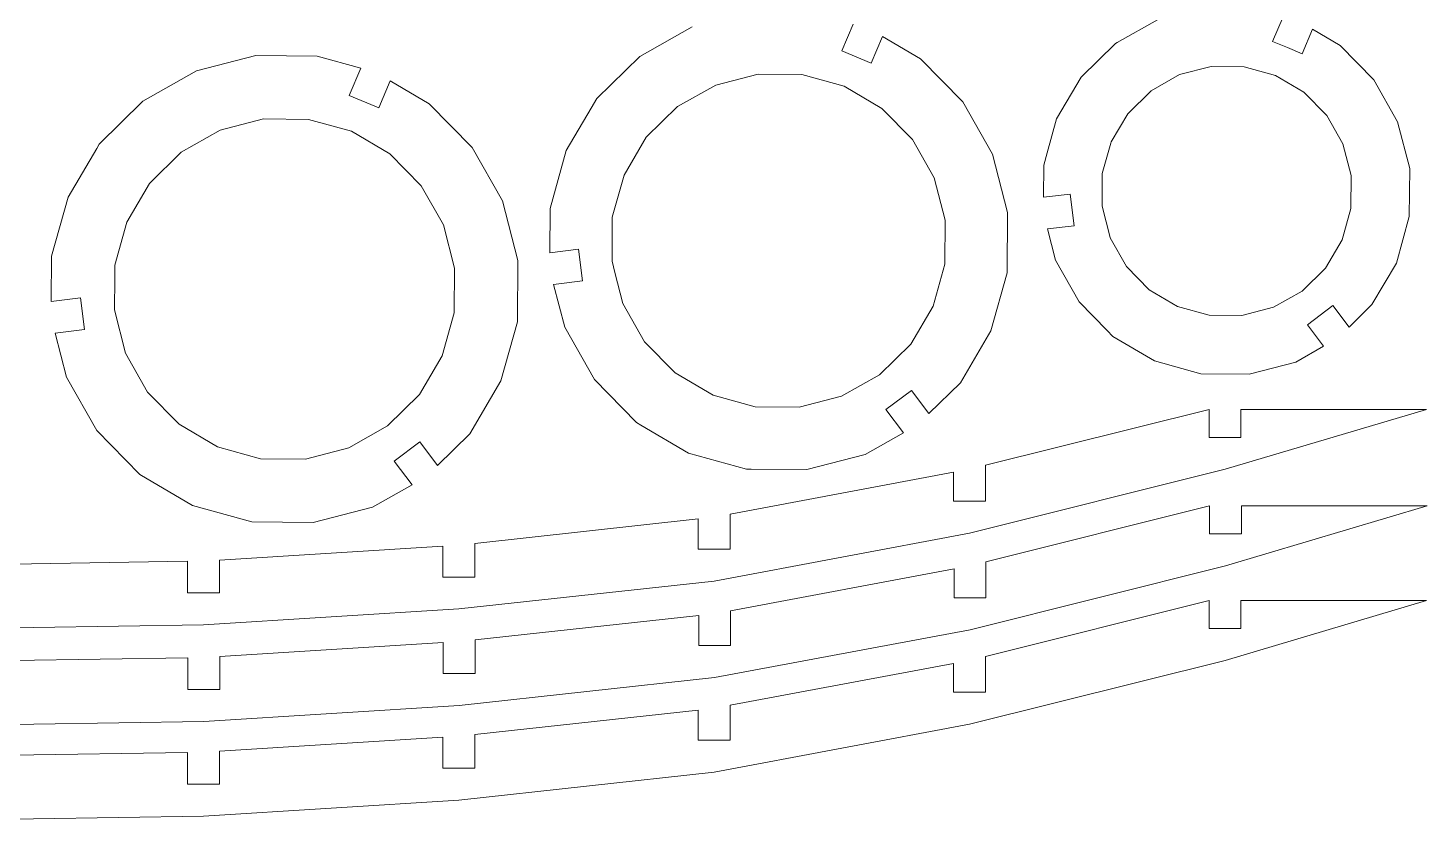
# Model space of a CAD drawing. Header units: millimetres. Extents: x -140 to 142, y -141 to 140.
# Drawn here: x 10.8 to 141.5, y 3 to 77 of the extents above; entities that cross this region are included whole.
import ezdxf

# ---------------------------------------------------------------- set-up
doc = ezdxf.new("R2010")
doc.units = ezdxf.units.MM
doc.header["$MEASUREMENT"] = 0
doc.layers.add('Layer 1', color=7, linetype='Continuous')

msp = doc.modelspace()

# ---------------------------------------------------------------- linework, layer by layer
at = {"layer": 'Layer 1', "lineweight": 20}
for points in [[(8.6722, 76.3376), (8.6722, 76.3376), (11.4374, 79.9413), (11.4374, 79.9413)], [(86.8291, 74.8638), (86.8291, 74.8638), (87.8908, 77.3648), (87.8908, 77.3648)], [(116.3186, 77.7588), (116.3186, 77.7588), (112.5465, 75.6246), (112.5465, 75.6246)], [(127.0892, 75.7377), (127.0892, 75.7377), (128.0689, 78.0458), (128.0689, 78.0458)], [(72.8405, 77.1067), (72.8405, 77.1067), (67.942, 74.3353), (67.942, 74.3353)], [(90.6369, 76.1991), (90.6369, 76.1991), (89.5753, 73.6981), (89.5753, 73.6981)], [(94.1899, 74.1063), (94.1899, 74.1063), (90.6369, 76.1991), (90.6369, 76.1991)], [(130.815, 76.8799), (130.815, 76.8799), (129.8354, 74.5721), (129.8354, 74.5721)], [(133.3981, 75.3585), (133.3981, 75.3585), (130.815, 76.8799), (130.815, 76.8799)], [(89.5753, 73.6981), (89.5753, 73.6981), (86.8291, 74.8638), (86.8291, 74.8638)], [(112.3998, 75.5418), (112.3998, 75.5418), (109.1884, 72.3859), (109.1884, 72.3859)], [(112.5465, 75.6246), (112.5465, 75.6246), (112.3998, 75.5418), (112.3998, 75.5418)], [(128.4623, 75.1548), (128.4623, 75.1548), (127.0892, 75.7377), (127.0892, 75.7377)], [(129.8354, 74.5721), (129.8354, 74.5721), (128.4623, 75.1548), (128.4623, 75.1548)], [(136.554, 72.1471), (136.554, 72.1471), (133.3981, 75.3585), (133.3981, 75.3585)], [(32.0612, 74.4141), (32.0612, 74.4141), (26.5063, 72.9775), (26.5063, 72.9775)], [(37.7986, 74.364), (37.7986, 74.364), (32.0612, 74.4141), (32.0612, 74.4141)], [(41.8777, 73.2328), (41.8777, 73.2328), (37.7986, 74.364), (37.7986, 74.364)], [(40.7978, 70.6888), (40.7978, 70.6888), (41.8777, 73.2328), (41.8777, 73.2328)], [(67.942, 74.3353), (67.942, 74.3353), (63.9278, 70.3905), (63.9278, 70.3905)], [(98.1347, 70.092), (98.1347, 70.092), (94.1899, 74.1063), (94.1899, 74.1063)], [(118.3878, 72.6371), (118.3878, 72.6371), (121.3508, 73.4036), (121.3508, 73.4036)], [(121.3508, 73.4036), (121.3508, 73.4036), (124.4112, 73.3767), (124.4112, 73.3767)], [(124.4112, 73.3767), (124.4112, 73.3767), (127.3603, 72.5589), (127.3603, 72.5589)], [(26.5063, 72.9775), (26.5063, 72.9775), (21.5125, 70.1521), (21.5125, 70.1521)], [(44.6239, 72.0671), (44.6239, 72.0671), (43.544, 69.5231), (43.544, 69.5231)], [(48.2712, 69.9186), (48.2712, 69.9186), (44.6239, 72.0671), (44.6239, 72.0671)], [(75.0407, 71.661), (75.0407, 71.661), (79.0051, 72.6862), (79.0051, 72.6862)], [(79.0051, 72.6862), (79.0051, 72.6862), (83.0997, 72.6505), (83.0997, 72.6505)], [(83.0997, 72.6505), (83.0997, 72.6505), (87.0456, 71.5562), (87.0456, 71.5562)], [(109.1884, 72.3859), (109.1884, 72.3859), (106.9032, 68.5065), (106.9032, 68.5065)], [(115.7241, 71.1302), (115.7241, 71.1302), (118.3878, 72.6371), (118.3878, 72.6371)], [(127.3603, 72.5589), (127.3603, 72.5589), (129.9973, 71.0056), (129.9973, 71.0056)], [(138.7711, 68.2282), (138.7711, 68.2282), (136.554, 72.1471), (136.554, 72.1471)], [(43.544, 69.5231), (43.544, 69.5231), (40.7978, 70.6888), (40.7978, 70.6888)], [(71.4673, 69.6446), (71.4673, 69.6446), (75.0407, 71.661), (75.0407, 71.661)], [(87.0456, 71.5562), (87.0456, 71.5562), (90.5739, 69.4779), (90.5739, 69.4779)], [(113.5413, 68.985), (113.5413, 68.985), (115.7241, 71.1302), (115.7241, 71.1302)], [(129.9973, 71.0056), (129.9973, 71.0056), (132.1424, 68.8228), (132.1424, 68.8228)], [(21.5125, 70.1521), (21.5125, 70.1521), (17.4202, 66.1306), (17.4202, 66.1306)], [(52.2928, 65.8263), (52.2928, 65.8263), (48.2712, 69.9186), (48.2712, 69.9186)], [(63.4108, 69.5129), (63.4108, 69.5129), (61.0713, 65.5412), (61.0713, 65.5412)], [(63.9278, 70.3905), (63.9278, 70.3905), (63.4108, 69.5129), (63.4108, 69.5129)], [(68.5466, 66.7745), (68.5466, 66.7745), (71.4673, 69.6446), (71.4673, 69.6446)], [(90.5739, 69.4779), (90.5739, 69.4779), (93.444, 66.5573), (93.444, 66.5573)], [(100.9061, 65.1936), (100.9061, 65.1936), (98.1347, 70.092), (98.1347, 70.092)], [(28.7415, 67.4453), (28.7415, 67.4453), (32.7883, 68.4919), (32.7883, 68.4919)], [(32.7883, 68.4919), (32.7883, 68.4919), (36.9682, 68.4554), (36.9682, 68.4554)], [(36.9682, 68.4554), (36.9682, 68.4554), (40.9961, 67.3383), (40.9961, 67.3383)], [(106.9032, 68.5065), (106.9032, 68.5065), (106.0181, 65.3146), (106.0181, 65.3146)], [(111.988, 66.348), (111.988, 66.348), (113.5413, 68.985), (113.5413, 68.985)], [(132.1424, 68.8228), (132.1424, 68.8228), (133.6495, 66.159), (133.6495, 66.159)], [(139.8984, 63.8693), (139.8984, 63.8693), (138.7711, 68.2282), (138.7711, 68.2282)], [(25.0931, 65.387), (25.0931, 65.387), (28.7415, 67.4453), (28.7415, 67.4453)], [(40.9961, 67.3383), (40.9961, 67.3383), (44.5978, 65.2168), (44.5978, 65.2168)], [(66.4683, 63.2463), (66.4683, 63.2463), (68.5466, 66.7745), (68.5466, 66.7745)], [(17.1865, 65.7339), (17.1865, 65.7339), (14.5081, 61.1869), (14.5081, 61.1869)], [(17.4202, 66.1306), (17.4202, 66.1306), (17.1865, 65.7339), (17.1865, 65.7339)], [(22.1118, 62.4572), (22.1118, 62.4572), (25.0931, 65.387), (25.0931, 65.387)], [(55.1181, 60.8325), (55.1181, 60.8325), (52.2928, 65.8263), (52.2928, 65.8263)], [(61.0713, 65.5412), (61.0713, 65.5412), (59.5672, 60.1178), (59.5672, 60.1178)], [(93.444, 66.5573), (93.444, 66.5573), (95.4603, 62.9933), (95.4603, 62.9933)], [(111.1701, 63.3988), (111.1701, 63.3988), (111.9513, 66.2159), (111.9513, 66.2159)], [(111.9513, 66.2159), (111.9513, 66.2159), (111.988, 66.348), (111.988, 66.348)], [(133.6495, 66.159), (133.6495, 66.159), (134.4158, 63.1961), (134.4158, 63.1961)], [(44.5978, 65.2168), (44.5978, 65.2168), (47.5276, 62.2354), (47.5276, 62.2354)], [(102.3153, 59.7447), (102.3153, 59.7447), (100.9061, 65.1936), (100.9061, 65.1936)], [(105.7, 64.1678), (105.7, 64.1678), (105.6738, 61.17), (105.6738, 61.17)], [(106.0181, 65.3146), (106.0181, 65.3146), (105.7, 64.1678), (105.7, 64.1678)], [(65.374, 59.3004), (65.374, 59.3004), (66.4683, 63.2463), (66.4683, 63.2463)], [(95.4603, 62.9933), (95.4603, 62.9933), (96.4856, 59.0289), (96.4856, 59.0289)], [(111.1434, 60.3386), (111.1434, 60.3386), (111.1701, 63.3988), (111.1701, 63.3988)], [(134.4158, 63.1961), (134.4158, 63.1961), (134.3891, 60.1358), (134.3891, 60.1358)], [(139.8591, 59.3669), (139.8591, 59.3669), (139.8984, 63.8693), (139.8984, 63.8693)], [(19.9902, 58.8556), (19.9902, 58.8556), (22.1118, 62.4572), (22.1118, 62.4572)], [(47.5276, 62.2354), (47.5276, 62.2354), (49.5859, 58.5973), (49.5859, 58.5973)], [(105.6738, 61.17), (105.6738, 61.17), (108.1624, 61.4755), (108.1624, 61.4755)], [(108.1624, 61.4755), (108.1624, 61.4755), (108.526, 58.5144), (108.526, 58.5144)], [(14.5081, 61.1869), (14.5081, 61.1869), (12.9748, 55.6579), (12.9748, 55.6579)], [(56.5547, 55.2776), (56.5547, 55.2776), (55.1181, 60.8325), (55.1181, 60.8325)], [(111.8968, 57.4254), (111.8968, 57.4254), (111.1434, 60.3386), (111.1434, 60.3386)], [(18.8732, 54.8276), (18.8732, 54.8276), (19.9902, 58.8556), (19.9902, 58.8556)], [(59.5672, 60.1178), (59.5672, 60.1178), (59.5312, 55.9944), (59.5312, 55.9944)], [(65.374, 58.2147), (65.374, 58.2147), (65.374, 59.3004), (65.374, 59.3004)], [(96.4856, 59.0289), (96.4856, 59.0289), (96.4499, 54.9343), (96.4499, 54.9343)], [(102.2662, 54.1169), (102.2662, 54.1169), (102.3153, 59.7447), (102.3153, 59.7447)], [(134.3891, 60.1358), (134.3891, 60.1358), (133.5712, 57.1866), (133.5712, 57.1866)], [(138.6559, 55.0282), (138.6559, 55.0282), (139.8591, 59.3669), (139.8591, 59.3669)], [(49.5859, 58.5973), (49.5859, 58.5973), (50.6325, 54.5505), (50.6325, 54.5505)], [(65.3478, 55.2057), (65.3478, 55.2057), (65.374, 58.2147), (65.374, 58.2147)], [(108.526, 58.5144), (108.526, 58.5144), (106.0374, 58.2088), (106.0374, 58.2088)], [(106.0374, 58.2088), (106.0374, 58.2088), (106.788, 55.3064), (106.788, 55.3064)], [(59.5312, 55.9944), (59.5312, 55.9944), (62.228, 56.3255), (62.228, 56.3255)], [(62.228, 56.3255), (62.228, 56.3255), (62.5916, 53.3644), (62.5916, 53.3644)], [(111.9097, 57.3756), (111.9097, 57.3756), (111.8968, 57.4254), (111.8968, 57.4254)], [(113.4167, 54.7118), (113.4167, 54.7118), (111.9097, 57.3756), (111.9097, 57.3756)], [(133.5712, 57.1866), (133.5712, 57.1866), (132.0179, 54.5496), (132.0179, 54.5496)], [(12.9748, 55.6579), (12.9748, 55.6579), (12.9379, 51.425), (12.9379, 51.425)], [(56.5046, 49.5402), (56.5046, 49.5402), (56.5547, 55.2776), (56.5547, 55.2776)], [(65.6255, 54.1319), (65.6255, 54.1319), (65.3478, 55.2057), (65.3478, 55.2057)], [(96.4499, 54.9343), (96.4499, 54.9343), (95.3556, 50.9884), (95.3556, 50.9884)], [(106.788, 55.3064), (106.788, 55.3064), (109.0052, 51.3875), (109.0052, 51.3875)], [(136.3707, 51.1487), (136.3707, 51.1487), (138.6559, 55.0282), (138.6559, 55.0282)], [(18.8469, 50.6477), (18.8469, 50.6477), (18.8732, 53.6567), (18.8732, 53.6567)], [(18.8732, 53.6567), (18.8732, 53.6567), (18.8732, 54.8276), (18.8732, 54.8276)], [(50.6325, 54.5505), (50.6325, 54.5505), (50.596, 50.3706), (50.596, 50.3706)], [(66.373, 51.2413), (66.373, 51.2413), (65.6255, 54.1319), (65.6255, 54.1319)], [(100.7621, 48.6934), (100.7621, 48.6934), (102.2662, 54.1169), (102.2662, 54.1169)], [(115.5618, 52.5291), (115.5618, 52.5291), (113.4167, 54.7118), (113.4167, 54.7118)], [(132.0179, 54.5496), (132.0179, 54.5496), (129.835, 52.4045), (129.835, 52.4045)], [(62.5916, 53.3644), (62.5916, 53.3644), (59.8948, 53.0333), (59.8948, 53.0333)], [(59.8948, 53.0333), (59.8948, 53.0333), (60.9273, 49.0411), (60.9273, 49.0411)], [(118.1988, 50.9758), (118.1988, 50.9758), (115.5618, 52.5291), (115.5618, 52.5291)], [(129.835, 52.4045), (129.835, 52.4045), (127.1713, 50.8973), (127.1713, 50.8973)], [(12.9379, 51.425), (12.9379, 51.425), (15.6809, 51.7618), (15.6809, 51.7618)], [(15.6809, 51.7618), (15.6809, 51.7618), (16.0445, 48.8007), (16.0445, 48.8007)], [(68.3894, 47.6774), (68.3894, 47.6774), (66.373, 51.2413), (66.373, 51.2413)], [(109.0052, 51.3875), (109.0052, 51.3875), (111.6214, 48.7253), (111.6214, 48.7253)], [(131.5322, 50.1522), (131.5322, 50.1522), (132.7235, 51.0499), (132.7235, 51.0499)], [(132.7235, 51.0499), (132.7235, 51.0499), (134.2324, 49.0474), (134.2324, 49.0474)], [(134.2324, 49.0474), (134.2324, 49.0474), (136.3707, 51.1487), (136.3707, 51.1487)], [(19.8935, 46.6008), (19.8935, 46.6008), (18.8469, 50.6477), (18.8469, 50.6477)], [(50.596, 50.3706), (50.596, 50.3706), (49.479, 46.3426), (49.479, 46.3426)], [(95.3556, 50.9884), (95.3556, 50.9884), (93.2773, 47.4602), (93.2773, 47.4602)], [(121.148, 50.1577), (121.148, 50.1577), (118.1988, 50.9758), (118.1988, 50.9758)], [(124.2083, 50.1311), (124.2083, 50.1311), (121.148, 50.1577), (121.148, 50.1577)], [(127.1713, 50.8973), (127.1713, 50.8973), (124.2083, 50.1311), (124.2083, 50.1311)], [(130.3409, 49.2543), (130.3409, 49.2543), (131.5322, 50.1522), (131.5322, 50.1522)], [(16.0445, 48.8007), (16.0445, 48.8007), (13.3014, 48.4639), (13.3014, 48.4639)], [(13.3014, 48.4639), (13.3014, 48.4639), (14.3613, 44.3657), (14.3613, 44.3657)], [(54.9713, 44.0113), (54.9713, 44.0113), (56.5046, 49.5402), (56.5046, 49.5402)], [(60.9273, 49.0411), (60.9273, 49.0411), (63.6987, 44.1426), (63.6987, 44.1426)], [(97.9056, 43.8441), (97.9056, 43.8441), (100.7621, 48.6934), (100.7621, 48.6934)], [(111.6214, 48.7253), (111.6214, 48.7253), (112.161, 48.1761), (112.161, 48.1761)], [(131.8498, 47.2521), (131.8498, 47.2521), (130.3409, 49.2543), (130.3409, 49.2543)], [(71.2595, 44.7567), (71.2595, 44.7567), (68.3894, 47.6774), (68.3894, 47.6774)], [(93.2773, 47.4602), (93.2773, 47.4602), (90.3567, 44.5901), (90.3567, 44.5901)], [(112.161, 48.1761), (112.161, 48.1761), (116.0405, 45.8911), (116.0405, 45.8911)], [(129.2406, 45.7759), (129.2406, 45.7759), (131.8498, 47.2521), (131.8498, 47.2521)], [(21.9518, 42.9628), (21.9518, 42.9628), (19.8935, 46.6008), (19.8935, 46.6008)], [(49.479, 46.3426), (49.479, 46.3426), (47.3574, 42.741), (47.3574, 42.741)], [(116.0405, 45.8911), (116.0405, 45.8911), (120.3792, 44.6878), (120.3792, 44.6878)], [(124.8815, 44.6484), (124.8815, 44.6484), (129.2406, 45.7759), (129.2406, 45.7759)], [(74.7878, 42.6784), (74.7878, 42.6784), (71.2595, 44.7567), (71.2595, 44.7567)], [(90.3567, 44.5901), (90.3567, 44.5901), (86.7927, 42.5737), (86.7927, 42.5737)], [(120.3792, 44.6878), (120.3792, 44.6878), (124.8815, 44.6484), (124.8815, 44.6484)], [(14.3613, 44.3657), (14.3613, 44.3657), (17.1866, 39.3719), (17.1866, 39.3719)], [(52.0592, 39.0676), (52.0592, 39.0676), (54.9713, 44.0113), (54.9713, 44.0113)], [(63.6987, 44.1426), (63.6987, 44.1426), (67.6435, 40.1284), (67.6435, 40.1284)], [(94.9645, 40.9539), (94.9645, 40.9539), (97.9056, 43.8441), (97.9056, 43.8441)], [(24.8817, 39.9814), (24.8817, 39.9814), (21.9518, 42.9628), (21.9518, 42.9628)], [(47.3574, 42.741), (47.3574, 42.741), (44.3761, 39.8112), (44.3761, 39.8112)], [(78.7337, 41.5841), (78.7337, 41.5841), (74.7878, 42.6784), (74.7878, 42.6784)], [(86.7927, 42.5737), (86.7927, 42.5737), (82.8283, 41.5484), (82.8283, 41.5484)], [(90.9468, 41.3284), (90.9468, 41.3284), (93.3294, 43.1238), (93.3294, 43.1238)], [(93.3294, 43.1238), (93.3294, 43.1238), (94.9645, 40.9539), (94.9645, 40.9539)], [(82.8283, 41.5484), (82.8283, 41.5484), (78.7337, 41.5841), (78.7337, 41.5841)], [(92.5819, 39.1584), (92.5819, 39.1584), (90.9468, 41.3284), (90.9468, 41.3284)], [(100.2603, 36.1255), (100.2603, 36.1255), (121.1436, 41.3464), (121.1436, 41.3464)], [(121.1436, 41.3464), (121.1436, 41.3464), (121.1436, 38.736), (121.1436, 38.736)], [(141.4774, 41.3464), (141.4774, 41.3464), (122.6353, 35.7526), (122.6353, 35.7526)], [(124.127, 38.736), (124.127, 38.736), (124.127, 41.3464), (124.127, 41.3464)], [(124.127, 41.3464), (124.127, 41.3464), (141.4774, 41.3464), (141.4774, 41.3464)], [(17.1866, 39.3719), (17.1866, 39.3719), (21.2082, 35.2795), (21.2082, 35.2795)], [(28.4833, 37.8598), (28.4833, 37.8598), (24.8817, 39.9814), (24.8817, 39.9814)], [(44.3761, 39.8112), (44.3761, 39.8112), (40.738, 37.7529), (40.738, 37.7529)], [(67.6435, 40.1284), (67.6435, 40.1284), (68.0566, 39.885), (68.0566, 39.885)], [(68.0566, 39.885), (68.0566, 39.885), (72.4928, 37.2719), (72.4928, 37.2719)], [(44.9942, 36.5123), (44.9942, 36.5123), (47.3768, 38.3077), (47.3768, 38.3077)], [(47.3768, 38.3077), (47.3768, 38.3077), (49.04, 36.1006), (49.04, 36.1006)], [(49.04, 36.1006), (49.04, 36.1006), (52.0592, 39.0676), (52.0592, 39.0676)], [(88.9929, 37.1279), (88.9929, 37.1279), (92.5819, 39.1584), (92.5819, 39.1584)], [(121.1436, 38.736), (121.1436, 38.736), (124.127, 38.736), (124.127, 38.736)], [(32.5112, 36.7428), (32.5112, 36.7428), (28.4833, 37.8598), (28.4833, 37.8598)], [(36.6911, 36.7063), (36.6911, 36.7063), (32.5112, 36.7428), (32.5112, 36.7428)], [(40.738, 37.7529), (40.738, 37.7529), (36.6911, 36.7063), (36.6911, 36.7063)], [(72.4928, 37.2719), (72.4928, 37.2719), (77.9162, 35.7679), (77.9162, 35.7679)], [(83.5441, 35.7187), (83.5441, 35.7187), (88.9929, 37.1279), (88.9929, 37.1279)], [(46.6574, 34.3052), (46.6574, 34.3052), (44.9942, 36.5123), (44.9942, 36.5123)], [(76.3935, 31.5573), (76.3935, 31.5573), (97.2769, 35.4729), (97.2769, 35.4729)], [(77.9162, 35.7679), (77.9162, 35.7679), (78.3659, 35.7639), (78.3659, 35.7639)], [(78.3659, 35.7639), (78.3659, 35.7639), (83.5441, 35.7187), (83.5441, 35.7187)], [(97.2769, 35.4729), (97.2769, 35.4729), (97.2769, 32.7693), (97.2769, 32.7693)], [(122.6353, 35.7526), (122.6353, 35.7526), (98.7686, 29.7859), (98.7686, 29.7859)], [(100.2603, 32.7693), (100.2603, 32.7693), (100.2603, 36.1255), (100.2603, 36.1255)], [(21.2082, 35.2795), (21.2082, 35.2795), (26.1519, 32.3675), (26.1519, 32.3675)], [(42.9731, 32.2207), (42.9731, 32.2207), (46.6574, 34.3052), (46.6574, 34.3052)], [(97.2769, 32.7693), (97.2769, 32.7693), (100.2603, 32.7693), (100.2603, 32.7693)], [(26.1519, 32.3675), (26.1519, 32.3675), (31.6808, 30.8342), (31.6808, 30.8342)], [(37.4182, 30.7841), (37.4182, 30.7841), (42.9731, 32.2207), (42.9731, 32.2207)], [(76.3935, 28.2943), (76.3935, 28.2943), (76.3935, 31.5573), (76.3935, 31.5573)], [(100.2977, 27.1044), (100.2977, 27.1044), (121.181, 32.3252), (121.181, 32.3252)], [(121.181, 32.3252), (121.181, 32.3252), (121.181, 29.7148), (121.181, 29.7148)], [(141.5148, 32.3252), (141.5148, 32.3252), (122.6727, 26.7315), (122.6727, 26.7315)], [(124.1644, 29.7148), (124.1644, 29.7148), (124.1644, 32.3252), (124.1644, 32.3252)], [(124.1644, 32.3252), (124.1644, 32.3252), (141.5148, 32.3252), (141.5148, 32.3252)], [(31.6808, 30.8342), (31.6808, 30.8342), (37.4182, 30.7841), (37.4182, 30.7841)], [(52.5268, 28.8303), (52.5268, 28.8303), (73.4102, 31.1145), (73.4102, 31.1145)], [(73.4102, 31.1145), (73.4102, 31.1145), (73.4102, 28.2943), (73.4102, 28.2943)], [(52.5268, 25.6839), (52.5268, 25.6839), (52.5268, 28.8303), (52.5268, 28.8303)], [(98.7686, 29.7859), (98.7686, 29.7859), (74.9019, 25.3109), (74.9019, 25.3109)], [(121.181, 29.7148), (121.181, 29.7148), (124.1644, 29.7148), (124.1644, 29.7148)], [(28.6601, 27.2688), (28.6601, 27.2688), (49.5436, 28.574), (49.5436, 28.574)], [(49.5436, 28.574), (49.5436, 28.574), (49.5436, 25.6839), (49.5436, 25.6839)], [(73.4102, 28.2943), (73.4102, 28.2943), (76.3935, 28.2943), (76.3935, 28.2943)], [(9.2684, 26.8958), (9.2684, 26.8958), (25.6768, 27.1522), (25.6768, 27.1522)], [(25.6768, 27.1522), (25.6768, 27.1522), (25.6768, 24.1922), (25.6768, 24.1922)], [(28.6601, 24.1922), (28.6601, 24.1922), (28.6601, 27.2688), (28.6601, 27.2688)], [(76.4309, 22.5361), (76.4309, 22.5361), (97.3143, 26.4518), (97.3143, 26.4518)], [(97.3143, 26.4518), (97.3143, 26.4518), (97.3143, 23.7481), (97.3143, 23.7481)], [(122.6727, 26.7315), (122.6727, 26.7315), (98.806, 20.7648), (98.806, 20.7648)], [(100.2977, 23.7481), (100.2977, 23.7481), (100.2977, 27.1044), (100.2977, 27.1044)], [(49.5436, 25.6839), (49.5436, 25.6839), (52.5268, 25.6839), (52.5268, 25.6839)], [(74.9019, 25.3109), (74.9019, 25.3109), (51.0351, 22.7005), (51.0351, 22.7005)], [(25.6768, 24.1922), (25.6768, 24.1922), (28.6601, 24.1922), (28.6601, 24.1922)], [(97.3143, 23.7481), (97.3143, 23.7481), (100.2977, 23.7481), (100.2977, 23.7481)], [(51.0351, 22.7005), (51.0351, 22.7005), (27.1685, 21.2089), (27.1685, 21.2089)], [(76.4309, 19.2731), (76.4309, 19.2731), (76.4309, 22.5361), (76.4309, 22.5361)], [(100.2603, 18.2662), (100.2603, 18.2662), (121.1436, 23.487), (121.1436, 23.487)], [(121.1436, 23.487), (121.1436, 23.487), (121.1436, 20.8766), (121.1436, 20.8766)], [(141.4774, 23.487), (141.4774, 23.487), (122.6353, 17.8933), (122.6353, 17.8933)], [(124.127, 20.8766), (124.127, 20.8766), (124.127, 23.487), (124.127, 23.487)], [(124.127, 23.487), (124.127, 23.487), (141.4774, 23.487), (141.4774, 23.487)], [(27.1685, 21.2089), (27.1685, 21.2089), (3.3018, 20.8359), (3.3018, 20.8359)], [(52.5642, 19.8092), (52.5642, 19.8092), (73.4475, 22.0933), (73.4475, 22.0933)], [(73.4475, 22.0933), (73.4475, 22.0933), (73.4475, 19.2731), (73.4475, 19.2731)], [(52.5642, 16.6627), (52.5642, 16.6627), (52.5642, 19.8092), (52.5642, 19.8092)], [(98.806, 20.7648), (98.806, 20.7648), (74.9392, 16.2898), (74.9392, 16.2898)], [(121.1436, 20.8766), (121.1436, 20.8766), (124.127, 20.8766), (124.127, 20.8766)], [(28.6975, 18.2476), (28.6975, 18.2476), (49.5809, 19.5528), (49.5809, 19.5528)], [(49.5809, 19.5528), (49.5809, 19.5528), (49.5809, 16.6627), (49.5809, 16.6627)], [(73.4475, 19.2731), (73.4475, 19.2731), (76.4309, 19.2731), (76.4309, 19.2731)], [(9.3058, 17.8747), (9.3058, 17.8747), (25.7142, 18.1311), (25.7142, 18.1311)], [(25.7142, 18.1311), (25.7142, 18.1311), (25.7142, 15.171), (25.7142, 15.171)], [(28.6975, 15.171), (28.6975, 15.171), (28.6975, 18.2476), (28.6975, 18.2476)], [(76.3935, 13.6979), (76.3935, 13.6979), (97.2769, 17.6136), (97.2769, 17.6136)], [(97.2769, 17.6136), (97.2769, 17.6136), (97.2769, 14.9099), (97.2769, 14.9099)], [(122.6353, 17.8933), (122.6353, 17.8933), (98.7686, 11.9266), (98.7686, 11.9266)], [(100.2603, 14.9099), (100.2603, 14.9099), (100.2603, 18.2662), (100.2603, 18.2662)], [(49.5809, 16.6627), (49.5809, 16.6627), (52.5642, 16.6627), (52.5642, 16.6627)], [(74.9392, 16.2898), (74.9392, 16.2898), (51.0725, 13.6794), (51.0725, 13.6794)], [(25.7142, 15.171), (25.7142, 15.171), (28.6975, 15.171), (28.6975, 15.171)], [(97.2769, 14.9099), (97.2769, 14.9099), (100.2603, 14.9099), (100.2603, 14.9099)], [(51.0725, 13.6794), (51.0725, 13.6794), (27.2059, 12.1877), (27.2059, 12.1877)], [(52.5268, 10.971), (52.5268, 10.971), (73.4102, 13.2551), (73.4102, 13.2551)], [(73.4102, 13.2551), (73.4102, 13.2551), (73.4102, 10.4349), (73.4102, 10.4349)], [(76.3935, 10.4349), (76.3935, 10.4349), (76.3935, 13.6979), (76.3935, 13.6979)], [(27.2059, 12.1877), (27.2059, 12.1877), (3.3392, 11.8148), (3.3392, 11.8148)], [(98.7686, 11.9266), (98.7686, 11.9266), (74.9019, 7.4516), (74.9019, 7.4516)], [(28.6601, 9.4094), (28.6601, 9.4094), (49.5436, 10.7146), (49.5436, 10.7146)], [(49.5436, 10.7146), (49.5436, 10.7146), (49.5436, 7.8245), (49.5436, 7.8245)], [(52.5268, 7.8245), (52.5268, 7.8245), (52.5268, 10.971), (52.5268, 10.971)], [(9.2684, 9.0365), (9.2684, 9.0365), (25.6768, 9.2928), (25.6768, 9.2928)], [(25.6768, 9.2928), (25.6768, 9.2928), (25.6768, 6.3328), (25.6768, 6.3328)], [(28.6601, 6.3328), (28.6601, 6.3328), (28.6601, 9.4094), (28.6601, 9.4094)], [(73.4102, 10.4349), (73.4102, 10.4349), (76.3935, 10.4349), (76.3935, 10.4349)], [(49.5436, 7.8245), (49.5436, 7.8245), (52.5268, 7.8245), (52.5268, 7.8245)], [(74.9019, 7.4516), (74.9019, 7.4516), (51.0351, 4.8411), (51.0351, 4.8411)], [(25.6768, 6.3328), (25.6768, 6.3328), (28.6601, 6.3328), (28.6601, 6.3328)], [(51.0351, 4.8411), (51.0351, 4.8411), (27.1685, 3.3495), (27.1685, 3.3495)], [(27.1685, 3.3495), (27.1685, 3.3495), (3.3018, 2.9766), (3.3018, 2.9766)]]:
    msp.add_open_spline(points, degree=3, dxfattribs=at)

doc.saveas('drawing.dxf')
